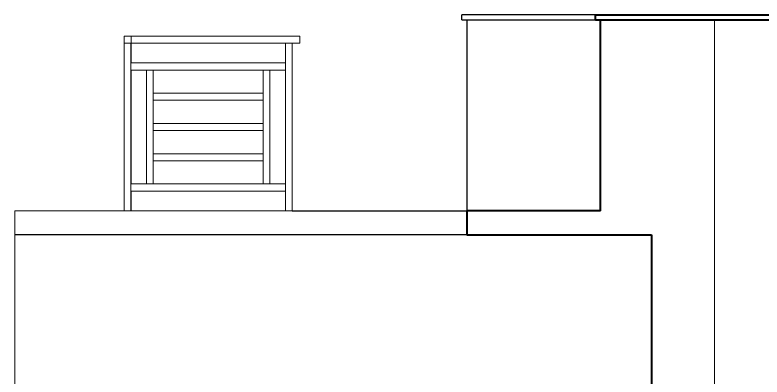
# Model space of a CAD drawing. Header units: inches. Extents: x 135267 to 147066, y -21506 to -19082.
# Drawn here: x 138689.8 to 138843.7, y -20166.6 to -20091.9 of the extents above; entities that cross this region are included whole.
import ezdxf

# ---------------------------------------------------------------- set-up
doc = ezdxf.new("R2010")
doc.units = ezdxf.units.IN
doc.header["$LTSCALE"] = 0.5
doc.header["$MEASUREMENT"] = 0
for name, color, linetype, lineweight in [('HACTH', 253, 'Continuous', 9), ('PARAPET', 50, 'Continuous', 13), ('wall', 1, 'Continuous', 40), ('wall light', 6, 'Continuous', 25)]:
    doc.layers.add(name, color=color, linetype=linetype, lineweight=lineweight)

msp = doc.modelspace()

# ---------------------------------------------------------------- linework, layer by layer
at = {"layer": 'HACTH'}
msp.add_line((138833.92, -20252.29), (138833.92, -20092.94), dxfattribs=at)
at = {"layer": 'PARAPET'}
for p, q in [((138712.27, -20096.29), (138712.27, -20097.79)), ((138713.77, -20096.29), (138712.27, -20096.29)), ((138713.77, -20097.79), (138713.77, -20096.29)), ((138748.49, -20096.29), (138713.77, -20096.29)), ((138748.49, -20097.79), (138748.49, -20096.29)), ((138712.27, -20097.79), (138713.66, -20097.79)), ((138712.27, -20132.29), (138712.27, -20097.79)), ((138713.66, -20132.29), (138713.66, -20097.79)), ((138713.66, -20097.79), (138713.77, -20097.79)), ((138713.77, -20101.79), (138713.77, -20097.79)), ((138713.77, -20097.79), (138748.49, -20097.79)), ((138745.55, -20132.29), (138745.55, -20097.79)), ((138746.94, -20132.29), (138746.94, -20097.79)), ((138713.77, -20101.79), (138713.66, -20101.79)), ((138745.55, -20101.79), (138713.77, -20101.79)), ((138713.66, -20103.29), (138745.55, -20103.29)), ((138713.77, -20103.29), (138713.77, -20126.79)), ((138716.89, -20126.79), (138716.89, -20103.29)), ((138718.28, -20126.79), (138718.28, -20103.29)), ((138740.93, -20126.79), (138740.93, -20103.29)), ((138742.32, -20126.79), (138742.32, -20103.29)), ((138740.93, -20108.04), (138718.28, -20108.04)), ((138718.28, -20109.54), (138740.93, -20109.54)), ((138740.93, -20114.29), (138718.28, -20114.29)), ((138718.28, -20115.79), (138740.93, -20115.79)), ((138740.93, -20120.54), (138718.28, -20120.54)), ((138718.28, -20122.04), (138740.93, -20122.04)), ((138713.77, -20126.79), (138713.66, -20126.79)), ((138716.89, -20126.79), (138713.77, -20126.79)), ((138716.89, -20126.79), (138718.28, -20126.79)), ((138740.93, -20126.79), (138718.28, -20126.79)), ((138740.93, -20126.79), (138742.32, -20126.79)), ((138745.55, -20126.79), (138742.32, -20126.79)), ((138713.66, -20128.29), (138745.55, -20128.29)), ((138713.77, -20132.29), (138713.77, -20128.29)), ((138712.27, -20132.29), (138689.79, -20132.29)), ((138689.79, -20252.29), (138689.79, -20132.29)), ((138713.66, -20132.29), (138712.27, -20132.29)), ((138713.77, -20132.29), (138713.66, -20132.29)), ((138746.94, -20132.29), (138713.77, -20132.29))]:
    msp.add_line(p, q, dxfattribs=at)
at = {"layer": 'wall'}
for p, q in [((138809.42, -20092.94), (138809.42, -20091.94)), ((138809.42, -20091.94), (138965.42, -20091.94)), ((138809.42, -20092.94), (138965.42, -20092.94)), ((138810.42, -20132.29), (138810.42, -20092.94)), ((138810.42, -20132.29), (138782.88, -20132.29)), ((138782.88, -20132.29), (138782.88, -20137.29)), ((138782.88, -20137.29), (138820.92, -20137.29)), ((138820.92, -20137.29), (138820.92, -20252.29))]:
    msp.add_line(p, q, dxfattribs=at)
at = {"layer": 'wall light'}
for p, q in [((138781.88, -20092.94), (138781.88, -20091.94)), ((138809.42, -20091.94), (138781.88, -20091.94)), ((138781.88, -20092.94), (138809.42, -20092.94)), ((138782.88, -20092.94), (138782.88, -20132.29)), ((138746.94, -20132.29), (138782.88, -20132.29)), ((138782.88, -20137.29), (138689.79, -20137.29))]:
    msp.add_line(p, q, dxfattribs=at)

doc.saveas('drawing.dxf')
